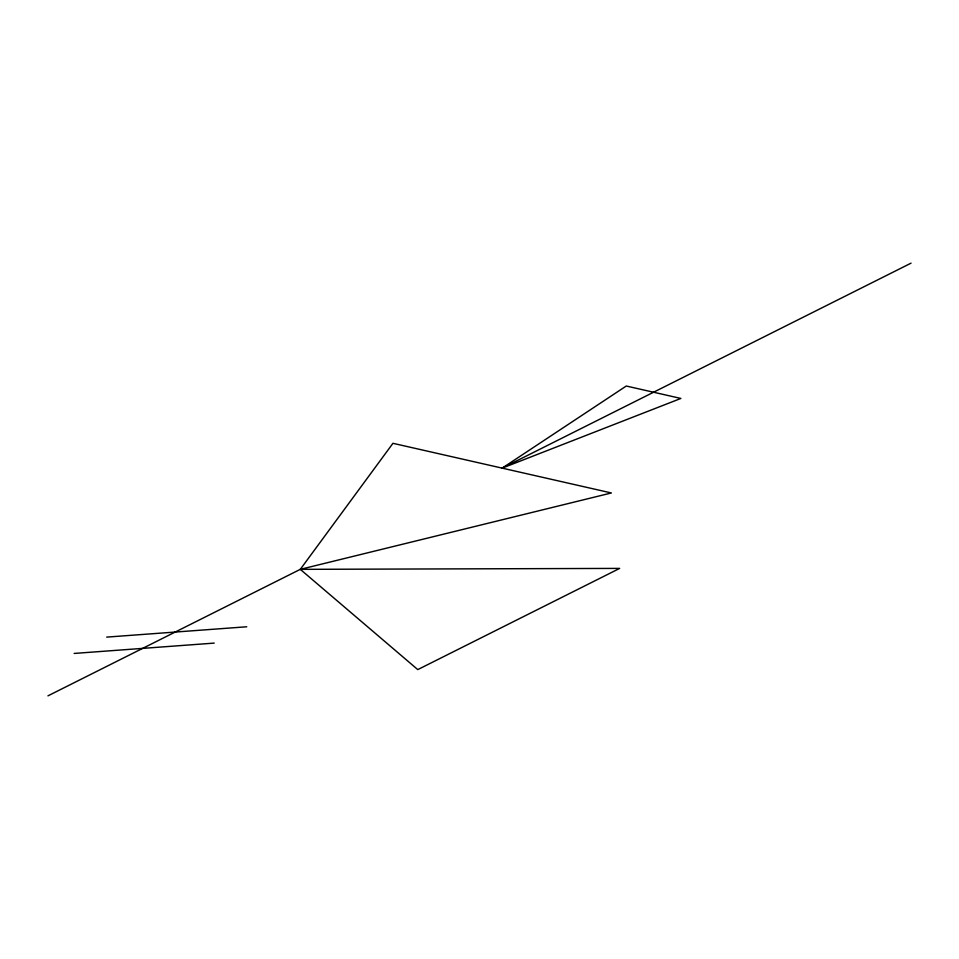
<?xml version="1.0" encoding="UTF-8"?>
<svg xmlns="http://www.w3.org/2000/svg" width="959" height="959" viewBox="0 0 959 959"><rect width="100%" height="100%" fill="white"/><g stroke="black" fill="none" stroke-linecap="round" stroke-linejoin="round"><path stroke-width="1.44" d="M300.299 569.346L619.67 568.399L417.788 669.598L300.299 569.346L392.95 443.31L611.386 492.962L300.299 569.346L47.95 695.85M502.168 468.136L626.275 386.021L680.878 398.441L502.168 468.136L911.05 263.15M106.689 637.112L246.763 626.778M74.131 653.439L214.205 643.105"/></g></svg>
